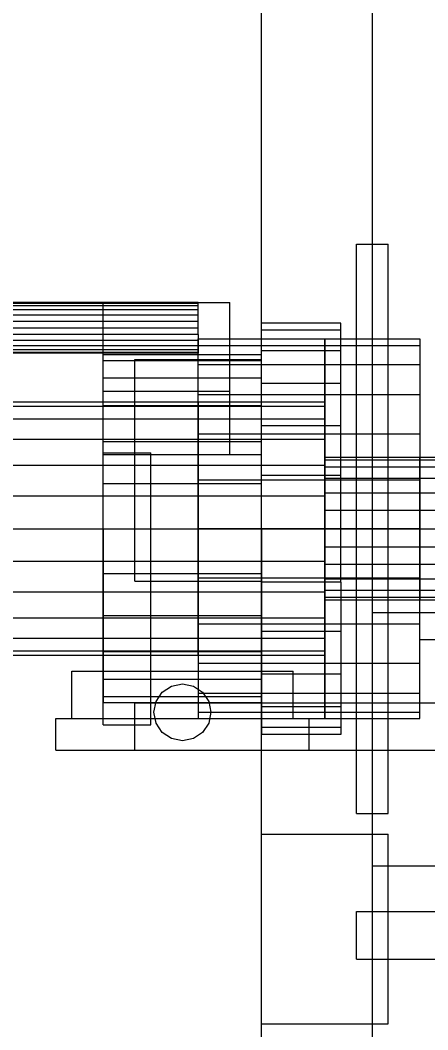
# Model space of a CAD drawing. Header units: millimetres. Extents: x -191664 to 191490, y -197311 to 10263.
# Drawn here: x 3763.7 to 3892.5, y -139501.8 to -139182.8 of the extents above; entities that cross this region are included whole.
import ezdxf

# ---------------------------------------------------------------- set-up
doc = ezdxf.new("R2010")
doc.units = ezdxf.units.MM
doc.layers.add('DET_secador_frontal', color=7, linetype='Continuous', lineweight=0)
doc.layers.add('R15_COTAS_TRANSPORTE_P', color=1, linetype='Continuous', lineweight=0)
doc.dimstyles.new('PLANTA_20', dxfattribs={"dimtxt": 50, "dimasz": 30, "dimexe": 30, "dimexo": 16, "dimgap": 20, "dimtad": 1, "dimtih": 1, "dimtoh": 1, "dimdec": 1, "dimzin": 0, "dimdsep": 46, "dimcen": 0.09, "dimadec": 0, "dimazin": 0, "dimtfac": 1, "dimtdec": 4, "dimtofl": 0, "dimtmove": 0, "dimatfit": 3, "dimfxl": 1, "dimtolj": 1, "dimtzin": 0, "dimarcsym": 0})

# ---------------------------------------------------------------- blocks, each defined once
blk = doc.blocks.new('*D133')
at = {"layer": 'Defpoints', "color": 0, "transparency": 16777216}
for p in [(439.69, -194147.98), (217.89, -194406.09), (-500, -194490), (-500, -194490), (500, -194490)]:
    blk.add_point(p, dxfattribs=at)
at = {"layer": 'R15_COTAS_TRANSPORTE_P', "color": 0, "lineweight": -2, "transparency": 16777216}
blk.add_arc((-500, -194490), 722.77, 2.37834, 17.62166, dxfattribs=at)
at = {"layer": 'R15_COTAS_TRANSPORTE_P', "color": 0, "transparency": 16777216}
for points in [[(184.12, -194272.81), (193.59, -194269.58), (179.18, -194242.8)], [(227.15, -194459.9), (217.15, -194460.11), (222.77, -194490)]]:
    blk.add_solid(points, dxfattribs=at)

msp = doc.modelspace()

# ---------------------------------------------------------------- linework, layer by layer
at = {"layer": 'DET_secador_frontal', "color": 254, "true_color": 0xd8e0dc}
msp.add_line((3875, -140885), (3875, -138615), dxfattribs=at)
at = {"layer": 'DET_secador_frontal', "color": 9, "true_color": 0xb8c6c1}
msp.add_line((3875, -140375), (3875, -138615), dxfattribs=at)
at = {"layer": 'DET_secador_frontal', "color": 253, "true_color": 0x9fadb2}
msp.add_line((3875, -140200), (3875, -138615), dxfattribs=at)
at = {"layer": 'DET_secador_frontal', "color": 251, "true_color": 0x536a64}
for p, q in [((3840, -140900), (3840, -138650)), ((3840, -139440), (3880, -139440)), ((3840, -139500), (3840, -139440)), ((3880, -139500), (3880, -139440)), ((3840, -139500), (3880, -139500))]:
    msp.add_line(p, q, dxfattribs=at)
at = {"layer": 'DET_secador_frontal', "color": 33, "true_color": 0xb7a252}
for p, q in [((3870, -139253.5), (3880, -139253.5)), ((3870, -139433.5), (3870, -139253.5)), ((3880, -139433.5), (3880, -139253.5)), ((3870, -139433.5), (3880, -139433.5))]:
    msp.add_line(p, q, dxfattribs=at)
at = {"layer": 'DET_secador_frontal', "color": 253, "true_color": 0xa4b0b5}
for p, q in [((3820, -139272), (1180, -139272)), ((3820, -139272.27), (1180, -139272.27)), ((3820, -139272.27), (3820, -139272)), ((3820, -139273.07), (3820, -139272.27)), ((3820, -139273.07), (1180, -139273.07)), ((3820, -139274.34), (1180, -139274.34)), ((3820, -139276), (1180, -139276)), ((3820, -139274.34), (3820, -139273.07)), ((3820, -139276), (3820, -139274.34)), ((3820, -139277.93), (3820, -139276)), ((3820, -139277.93), (1180, -139277.93)), ((3820, -139280), (3820, -139277.93)), ((1180, -139280), (3820, -139280)), ((3820, -139282.07), (1180, -139282.07)), ((3820, -139282.07), (3820, -139280)), ((3820, -139282.07), (3820, -139284)), ((3820, -139284), (1180, -139284)), ((3820, -139285.66), (1180, -139285.66)), ((3820, -139284), (3820, -139285.66)), ((3820, -139285.66), (3820, -139286.93)), ((3820, -139286.93), (1180, -139286.93)), ((3820, -139287.73), (1180, -139287.73)), ((3820, -139288), (1180, -139288)), ((3790, -139290.37), (3790, -139288.5)), ((3840, -139288.5), (3790, -139288.5)), ((3820, -139286.93), (3820, -139287.73)), ((3820, -139287.73), (3820, -139288)), ((3840, -139290.37), (3840, -139288.5)), ((3790, -139295.87), (3790, -139290.37)), ((3840, -139290.37), (3790, -139290.37)), ((3840, -139295.87), (3840, -139290.37)), ((3790, -139304.61), (3790, -139295.87)), ((3840, -139295.87), (3790, -139295.87)), ((3840, -139304.61), (3840, -139295.87)), ((3860, -139303.5), (1140, -139303.5)), ((3860, -139304.86), (1140, -139304.86)), ((3790, -139316), (3790, -139304.61)), ((3840, -139304.61), (3790, -139304.61)), ((3840, -139316), (3840, -139304.61)), ((3860, -139304.86), (3860, -139303.5)), ((3860, -139308.86), (3860, -139304.86)), ((3860, -139308.86), (1140, -139308.86)), ((3860, -139315.22), (3860, -139308.86)), ((3860, -139315.22), (1140, -139315.22)), ((3790, -139329.26), (3790, -139316)), ((3840, -139316), (3790, -139316)), ((3840, -139329.26), (3840, -139316)), ((3860, -139323.5), (3860, -139315.22)), ((3860, -139323.5), (1140, -139323.5)), ((3860, -139333.15), (3860, -139323.5)), ((3790, -139343.5), (3790, -139329.26)), ((3840, -139329.26), (3790, -139329.26)), ((3840, -139343.5), (3840, -139329.26)), ((3860, -139333.15), (1140, -139333.15)), ((3860, -139343.5), (3860, -139333.15)), ((1140, -139343.5), (3860, -139343.5)), ((3790, -139343.5), (3790, -139357.74)), ((3790, -139343.5), (3840, -139343.5)), ((3840, -139357.74), (3840, -139343.5)), ((3860, -139353.85), (3860, -139343.5)), ((3860, -139353.85), (1140, -139353.85)), ((3860, -139353.85), (3860, -139363.5)), ((3790, -139357.74), (3790, -139371)), ((3840, -139357.74), (3790, -139357.74)), ((3840, -139357.74), (3840, -139371)), ((3860, -139363.5), (1140, -139363.5)), ((3860, -139363.5), (3860, -139371.78)), ((3860, -139371.78), (1140, -139371.78)), ((3790, -139371), (3790, -139382.39)), ((3840, -139371), (3790, -139371)), ((3840, -139371), (3840, -139382.39)), ((3860, -139371.78), (3860, -139378.14)), ((3860, -139378.14), (1140, -139378.14)), ((3860, -139378.14), (3860, -139382.14)), ((3860, -139382.14), (1140, -139382.14)), ((3860, -139383.5), (1140, -139383.5)), ((3790, -139382.39), (3790, -139391.13)), ((3840, -139382.39), (3790, -139382.39)), ((3840, -139382.39), (3840, -139391.13)), ((3860, -139382.14), (3860, -139383.5)), ((3790, -139391.13), (3790, -139396.63)), ((3840, -139391.13), (3790, -139391.13)), ((3840, -139391.13), (3840, -139396.63)), ((3790, -139396.63), (3790, -139398.5)), ((3840, -139396.63), (3790, -139396.63)), ((3840, -139396.63), (3840, -139398.5)), ((3840, -139398.5), (3790, -139398.5))]:
    msp.add_line(p, q, dxfattribs=at)
at = {"layer": 'DET_secador_frontal', "color": 8, "true_color": 0x617680}
for p, q in [((3790, -139272), (3830, -139272)), ((3790, -139300), (3790, -139272)), ((3830, -139300), (3830, -139272)), ((3800, -139290), (3840, -139290)), ((3800, -139320), (3800, -139290)), ((3840, -139320), (3840, -139290)), ((3790, -139300), (3830, -139300)), ((3790, -139320), (3790, -139300)), ((3830, -139320), (3830, -139300)), ((3790, -139319.5), (3805, -139319.5)), ((3790, -139405.5), (3790, -139319.5)), ((3790, -139320), (3830, -139320)), ((3800, -139320), (3840, -139320)), ((3800, -139360), (3800, -139320)), ((3805, -139405.5), (3805, -139319.5)), ((3840, -139360), (3840, -139320)), ((3800, -139360), (3840, -139360)), ((3780, -139388.5), (3850, -139388.5)), ((3780, -139403.5), (3780, -139388.5)), ((3850, -139403.5), (3850, -139388.5)), ((3775, -139403.5), (3855, -139403.5)), ((3775, -139413.5), (3775, -139403.5)), ((3780, -139403.5), (3850, -139403.5)), ((3855, -139413.5), (3855, -139403.5)), ((3790, -139405.5), (3805, -139405.5)), ((3775, -139413.5), (3855, -139413.5))]:
    msp.add_line(p, q, dxfattribs=at)
at = {"layer": 'DET_secador_frontal', "color": 55, "true_color": 0xb2a258}
for p, q in [((3840, -139280.71), (3840, -139278.5)), ((3865, -139278.5), (3840, -139278.5)), ((3865, -139280.71), (3865, -139278.5)), ((3840, -139287.21), (3840, -139280.71)), ((3865, -139280.71), (3840, -139280.71)), ((3865, -139287.21), (3865, -139280.71)), ((3840, -139297.54), (3840, -139287.21)), ((3865, -139287.21), (3840, -139287.21)), ((3865, -139297.54), (3865, -139287.21)), ((3840, -139311), (3840, -139297.54)), ((3865, -139297.54), (3840, -139297.54)), ((3865, -139311), (3865, -139297.54)), ((3840, -139326.68), (3840, -139311)), ((3865, -139311), (3840, -139311)), ((3865, -139326.68), (3865, -139311)), ((3840, -139343.5), (3840, -139326.68)), ((3865, -139326.68), (3840, -139326.68)), ((3865, -139343.5), (3865, -139326.68)), ((3840, -139343.5), (3840, -139360.32)), ((3840, -139343.5), (3865, -139343.5)), ((3865, -139360.32), (3865, -139343.5)), ((3840, -139360.32), (3840, -139376)), ((3865, -139360.32), (3840, -139360.32)), ((3865, -139360.32), (3865, -139376)), ((3840, -139376), (3840, -139389.46)), ((3865, -139376), (3840, -139376)), ((3865, -139376), (3865, -139389.46)), ((3840, -139389.46), (3840, -139399.79)), ((3865, -139389.46), (3840, -139389.46)), ((3865, -139389.46), (3865, -139399.79)), ((3840, -139399.79), (3840, -139406.29)), ((3865, -139399.79), (3840, -139399.79)), ((3865, -139399.79), (3865, -139406.29)), ((3840, -139406.29), (3840, -139408.5)), ((3865, -139406.29), (3840, -139406.29)), ((3865, -139406.29), (3865, -139408.5)), ((3865, -139408.5), (3840, -139408.5))]:
    msp.add_line(p, q, dxfattribs=at)
at = {"layer": 'DET_secador_frontal', "color": 252, "true_color": 0x8ba19a}
for p, q in [((3820, -139285.54), (3820, -139283.5)), ((3820, -139283.5), (3860, -139283.5)), ((3820, -139303.5), (3820, -139283.5)), ((3820, -139291.54), (3820, -139285.54)), ((3820, -139285.54), (3860, -139285.54)), ((3820, -139304.86), (3820, -139285.54)), ((3860, -139283.5), (3860, -139285.54)), ((3860, -139283.5), (3860, -139303.5)), ((3860, -139283.5), (3890, -139283.5)), ((3860, -139321), (3860, -139283.5)), ((3860, -139285.54), (3860, -139291.54)), ((3860, -139285.54), (3860, -139304.86)), ((3860, -139285.54), (3890, -139285.54)), ((3860, -139321.77), (3860, -139285.54)), ((3890, -139283.5), (3890, -139285.54)), ((3890, -139283.5), (3890, -139321)), ((3890, -139285.54), (3890, -139291.54)), ((3890, -139285.54), (3890, -139321.77)), ((3820, -139301.07), (3820, -139291.54)), ((3820, -139291.54), (3860, -139291.54)), ((3820, -139308.86), (3820, -139291.54)), ((3860, -139291.54), (3860, -139301.07)), ((3860, -139291.54), (3860, -139308.86)), ((3860, -139291.54), (3890, -139291.54)), ((3860, -139324.01), (3860, -139291.54)), ((3890, -139291.54), (3890, -139301.07)), ((3890, -139291.54), (3890, -139324.01)), ((3820, -139313.5), (3820, -139301.07)), ((3820, -139301.07), (3860, -139301.07)), ((3820, -139315.22), (3820, -139301.07)), ((3860, -139301.07), (3860, -139313.5)), ((3860, -139301.07), (3860, -139315.22)), ((3860, -139301.07), (3890, -139301.07)), ((3860, -139327.59), (3860, -139301.07)), ((3890, -139301.07), (3890, -139313.5)), ((3890, -139301.07), (3890, -139327.59)), ((3820, -139303.5), (3820, -139304.86)), ((3860, -139303.5), (3820, -139303.5)), ((3820, -139304.86), (3820, -139308.86)), ((3860, -139304.86), (3820, -139304.86)), ((3820, -139308.86), (3820, -139315.22)), ((3860, -139308.86), (3820, -139308.86)), ((3820, -139327.97), (3820, -139313.5)), ((3820, -139313.5), (3860, -139313.5)), ((3820, -139323.5), (3820, -139313.5)), ((3860, -139313.5), (3860, -139327.97)), ((3860, -139313.5), (3860, -139323.5)), ((3860, -139313.5), (3890, -139313.5)), ((3860, -139332.25), (3860, -139313.5)), ((3890, -139313.5), (3890, -139327.97)), ((3890, -139313.5), (3890, -139332.25)), ((3820, -139315.22), (3820, -139323.5)), ((3860, -139315.22), (3820, -139315.22)), ((3820, -139323.5), (3820, -139333.15)), ((3860, -139323.5), (3820, -139323.5)), ((3890, -139321), (3860, -139321)), ((3890, -139321.77), (3860, -139321.77)), ((3890, -139324.01), (3860, -139324.01)), ((3890, -139321.77), (3890, -139321)), ((3890, -139324.01), (3890, -139321.77)), ((3890, -139327.59), (3890, -139324.01)), ((3820, -139343.5), (3820, -139327.97)), ((3820, -139327.97), (3860, -139327.97)), ((3820, -139333.15), (3820, -139327.97)), ((3890, -139327.59), (3860, -139327.59)), ((3860, -139327.97), (3860, -139343.5)), ((3860, -139327.97), (3860, -139333.15)), ((3860, -139327.97), (3890, -139327.97)), ((3860, -139337.68), (3860, -139327.97)), ((3890, -139332.25), (3890, -139327.59)), ((3890, -139327.97), (3890, -139343.5)), ((3890, -139327.97), (3890, -139337.68)), ((3820, -139333.15), (3820, -139343.5)), ((3860, -139333.15), (3820, -139333.15)), ((3890, -139332.25), (3860, -139332.25)), ((3890, -139337.68), (3890, -139332.25)), ((3890, -139337.68), (3860, -139337.68)), ((3890, -139343.5), (3890, -139337.68)), ((3860, -139343.5), (3820, -139343.5)), ((3820, -139343.5), (3820, -139359.03)), ((3820, -139353.85), (3820, -139343.5)), ((3860, -139359.03), (3860, -139343.5)), ((3890, -139343.5), (3860, -139343.5)), ((3890, -139359.03), (3890, -139343.5)), ((3890, -139343.5), (3890, -139349.32)), ((3890, -139349.32), (3860, -139349.32)), ((3860, -139349.32), (3860, -139359.03)), ((3890, -139359.03), (3890, -139349.32)), ((3890, -139349.32), (3890, -139354.75)), ((3860, -139353.85), (3820, -139353.85)), ((3820, -139353.85), (3820, -139359.03)), ((3820, -139363.5), (3820, -139353.85)), ((3860, -139359.03), (3860, -139353.85)), ((3890, -139354.75), (3860, -139354.75)), ((3860, -139354.75), (3860, -139373.5)), ((3890, -139373.5), (3890, -139354.75)), ((3890, -139354.75), (3890, -139359.41)), ((3820, -139359.03), (3860, -139359.03)), ((3820, -139359.03), (3820, -139373.5)), ((3860, -139373.5), (3860, -139359.03)), ((3860, -139359.03), (3890, -139359.03)), ((3890, -139373.5), (3890, -139359.03)), ((3890, -139359.41), (3860, -139359.41)), ((3860, -139359.41), (3860, -139385.93)), ((3890, -139385.93), (3890, -139359.41)), ((3890, -139359.41), (3890, -139362.99)), ((3860, -139363.5), (3820, -139363.5)), ((3820, -139363.5), (3820, -139373.5)), ((3820, -139371.78), (3820, -139363.5)), ((3890, -139362.99), (3860, -139362.99)), ((3860, -139362.99), (3860, -139395.46)), ((3860, -139373.5), (3860, -139363.5)), ((3890, -139365.23), (3860, -139365.23)), ((3860, -139365.23), (3860, -139401.46)), ((3890, -139395.46), (3890, -139362.99)), ((3890, -139362.99), (3890, -139365.23)), ((3890, -139401.46), (3890, -139365.23)), ((3890, -139365.23), (3890, -139366)), ((3890, -139366), (3860, -139366)), ((3860, -139366), (3860, -139403.5)), ((3890, -139403.5), (3890, -139366)), ((3860, -139371.78), (3820, -139371.78)), ((3820, -139371.78), (3820, -139385.93)), ((3820, -139378.14), (3820, -139371.78)), ((3860, -139385.93), (3860, -139371.78)), ((3820, -139373.5), (3860, -139373.5)), ((3820, -139373.5), (3820, -139385.93)), ((3860, -139385.93), (3860, -139373.5)), ((3860, -139373.5), (3890, -139373.5)), ((3890, -139385.93), (3890, -139373.5)), ((3860, -139378.14), (3820, -139378.14)), ((3820, -139378.14), (3820, -139395.46)), ((3820, -139382.14), (3820, -139378.14)), ((3860, -139395.46), (3860, -139378.14)), ((3860, -139382.14), (3820, -139382.14)), ((3820, -139382.14), (3820, -139401.46)), ((3820, -139383.5), (3820, -139382.14)), ((3860, -139383.5), (3820, -139383.5)), ((3820, -139383.5), (3820, -139403.5)), ((3860, -139401.46), (3860, -139382.14)), ((3860, -139403.5), (3860, -139383.5)), ((3820, -139385.93), (3860, -139385.93)), ((3820, -139385.93), (3820, -139395.46)), ((3860, -139395.46), (3860, -139385.93)), ((3860, -139385.93), (3890, -139385.93)), ((3890, -139395.46), (3890, -139385.93)), ((3820, -139395.46), (3860, -139395.46)), ((3820, -139395.46), (3820, -139401.46)), ((3860, -139401.46), (3860, -139395.46)), ((3860, -139395.46), (3890, -139395.46)), ((3890, -139401.46), (3890, -139395.46)), ((3820, -139401.46), (3860, -139401.46)), ((3820, -139401.46), (3820, -139403.5)), ((3820, -139403.5), (3860, -139403.5)), ((3860, -139403.5), (3860, -139401.46)), ((3860, -139401.46), (3890, -139401.46)), ((3860, -139403.5), (3890, -139403.5)), ((3890, -139403.5), (3890, -139401.46))]:
    msp.add_line(p, q, dxfattribs=at)
at = {"layer": 'DET_secador_frontal', "color": 9, "true_color": 0xbcc6c9}
for p, q in [((3860, -139321.77), (3860, -139321)), ((4120, -139321), (3860, -139321)), ((3860, -139324.01), (3860, -139321.77)), ((4120, -139321.77), (3860, -139321.77)), ((3860, -139327.59), (3860, -139324.01)), ((4120, -139324.01), (3860, -139324.01)), ((3860, -139332.25), (3860, -139327.59)), ((4120, -139327.59), (3860, -139327.59)), ((3860, -139337.68), (3860, -139332.25)), ((4120, -139332.25), (3860, -139332.25)), ((3860, -139343.5), (3860, -139337.68)), ((4120, -139337.68), (3860, -139337.68)), ((3860, -139343.5), (3860, -139349.32)), ((3860, -139343.5), (4120, -139343.5)), ((3860, -139349.32), (3860, -139354.75)), ((4120, -139349.32), (3860, -139349.32)), ((3860, -139354.75), (3860, -139359.41)), ((4120, -139354.75), (3860, -139354.75)), ((3860, -139359.41), (3860, -139362.99)), ((4120, -139359.41), (3860, -139359.41)), ((3860, -139362.99), (3860, -139365.23)), ((4120, -139362.99), (3860, -139362.99)), ((3860, -139365.23), (3860, -139366)), ((4120, -139365.23), (3860, -139365.23)), ((4120, -139366), (3860, -139366))]:
    msp.add_line(p, q, dxfattribs=at)
at = {"layer": 'DET_secador_frontal', "color": 252, "true_color": 0x798e91}
for p, q in [((3875, -139370), (3930, -139370)), ((3875, -139450), (3875, -139370)), ((3875, -139450), (3930, -139450))]:
    msp.add_line(p, q, dxfattribs=at)
at = {"layer": 'DET_secador_frontal', "color": 117, "true_color": 0x356c64}
for p, q in [((3890, -139378.5), (3940, -139378.5)), ((3890, -139398.5), (3890, -139378.5)), ((3890, -139398.5), (3940, -139398.5))]:
    msp.add_line(p, q, dxfattribs=at)
at = {"layer": 'DET_secador_frontal', "color": 9, "true_color": 0xb2bdc0}
for p, q in [((3808.64, -139395.14), (3811.56, -139393.19)), ((3811.56, -139393.19), (3815, -139392.5)), ((3815, -139392.5), (3818.44, -139393.19)), ((3818.44, -139393.19), (3821.36, -139395.14)), ((3806.69, -139398.06), (3808.64, -139395.14)), ((3821.36, -139395.14), (3823.31, -139398.06)), ((3806, -139401.5), (3806.69, -139398.06)), ((3823.31, -139398.06), (3824, -139401.5)), ((3806.69, -139404.94), (3806, -139401.5)), ((3824, -139401.5), (3823.31, -139404.94)), ((3808.64, -139407.86), (3806.69, -139404.94)), ((3823.31, -139404.94), (3821.36, -139407.86)), ((3811.56, -139409.81), (3808.64, -139407.86)), ((3815, -139410.5), (3811.56, -139409.81)), ((3818.44, -139409.81), (3815, -139410.5)), ((3821.36, -139407.86), (3818.44, -139409.81))]:
    msp.add_line(p, q, dxfattribs=at)
at = {"layer": 'DET_secador_frontal', "color": 253, "true_color": 0xa6b3ba}
for p, q in [((3800, -139398.5), (3950, -139398.5)), ((3800, -139413.5), (3800, -139398.5)), ((3800, -139398.5), (4095, -139398.5)), ((3800, -139413.5), (3950, -139413.5)), ((3800, -139413.5), (4095, -139413.5)), ((3870, -139464.49), (3930, -139464.49)), ((3870, -139479.49), (3870, -139464.49)), ((3870, -139479.49), (3930, -139479.49))]:
    msp.add_line(p, q, dxfattribs=at)

# ---------------------------------------------------------------- dimensions: what is measured, and where the dimension line sits
at = {"layer": 'R15_COTAS_TRANSPORTE_P'}
dim = msp.add_angular_dim_2l(base=(217.89, -194406.09), line1=((-500, -194490), (500, -194490)), line2=((-500, -194490), (439.69, -194147.98)), dimstyle='PLANTA_20', dxfattribs=at)
dim.commit()
dim.dimension.update_dxf_attribs({"geometry": '*D133', "text_midpoint": (191490.46, -33543.69)})

doc.saveas('drawing.dxf')
